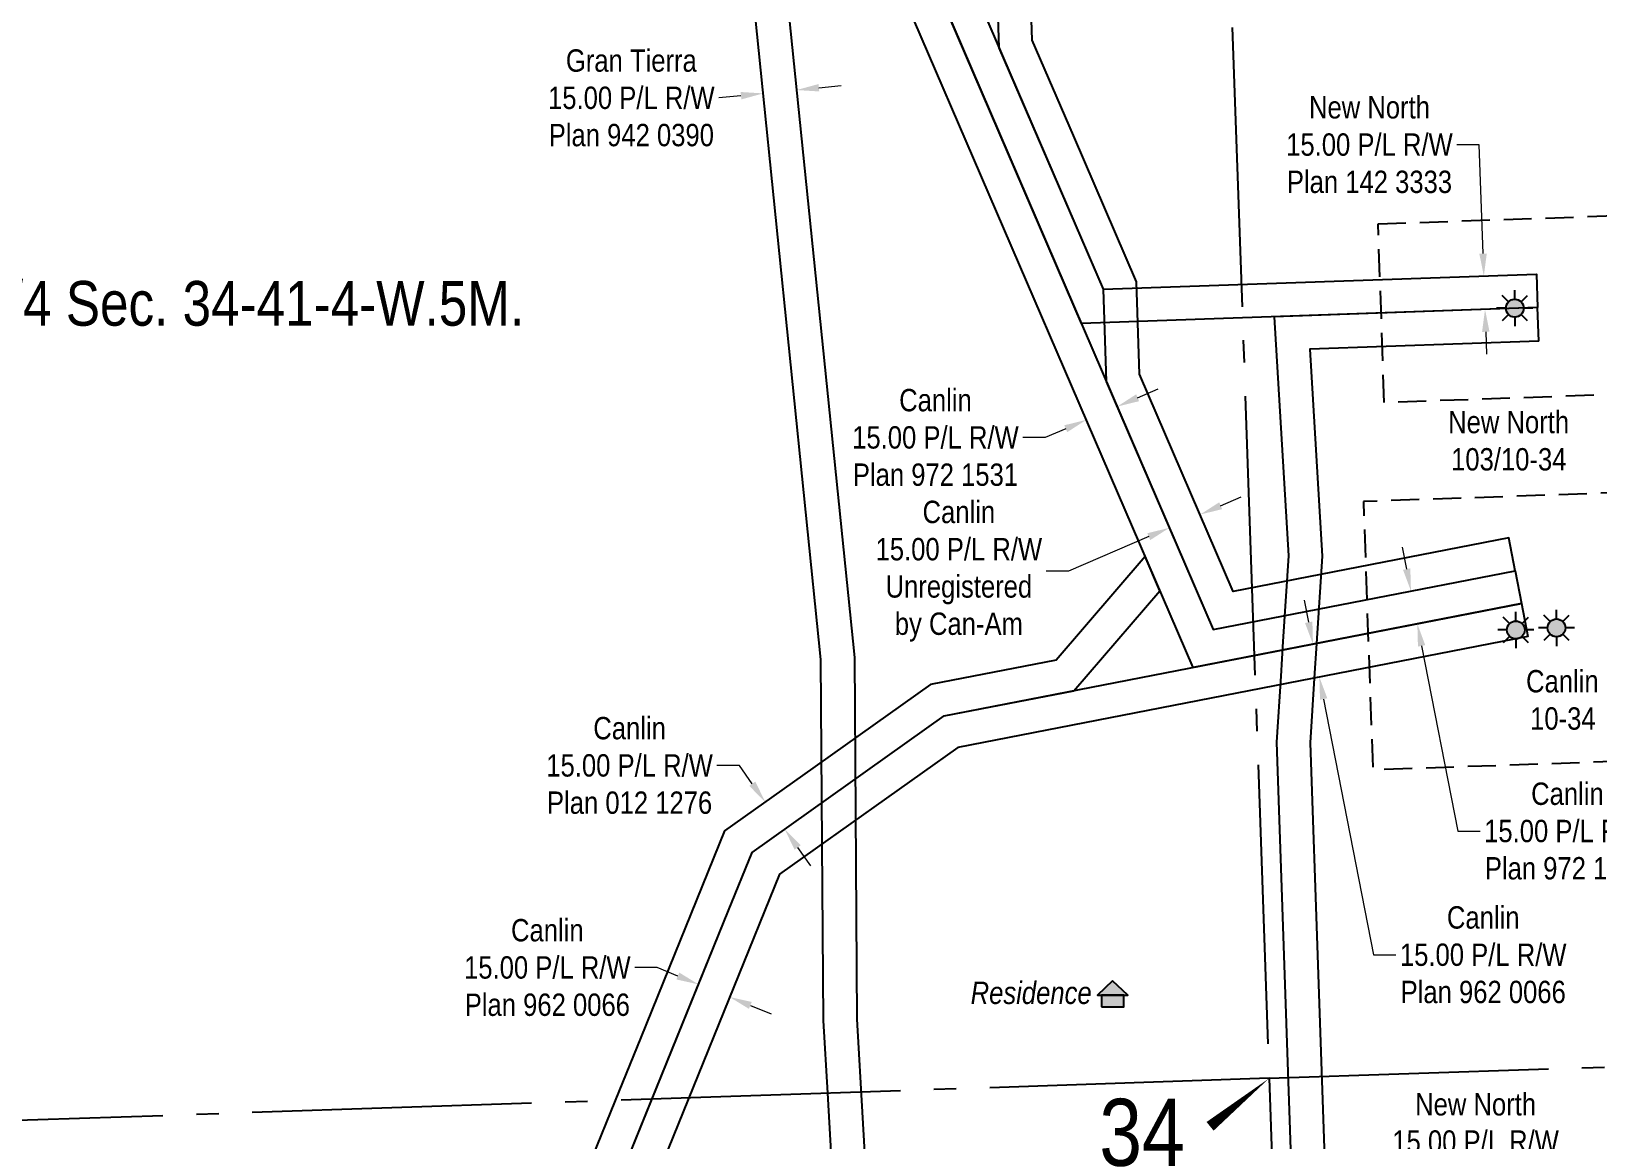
# Model space of a CAD drawing. Extents: x 665644 to 688844, y 5825051 to 5844826.
# Drawn here: x 669291 to 669991, y 5827822 to 5828318 of the extents above; entities that cross this region are included whole.
import ezdxf
from ezdxf.enums import TextEntityAlignment as Align

# ---------------------------------------------------------------- set-up
doc = ezdxf.new("R2010")
doc.units = 0
doc.header["$LTSCALE"] = 5
doc.header["$PDSIZE"] = 0.5
doc.linetypes.add('foc-ACCESSROAD', pattern=[3.75, 2.5, -1.25])
doc.linetypes.add('foc-QUARTERLINE', pattern=[33, 25, -3, 2, -3])
doc.layers.get('Defpoints').update_dxf_attribs({"color": 9})
for name, color, linetype in [('10', 1, 'Continuous'), ('9', 3, 'Continuous'), ('AS-RESIDENCE', 14, 'Continuous'), ('C-SYMBOL', 7, 'Continuous'), ('C-WS-S', 13, 'Continuous'), ('F-RW', 190, 'Continuous'), ('F-WS', 190, 'foc-ACCESSROAD'), ('F-WS-S', 190, 'Continuous'), ('L-QSEC', 8, 'foc-QUARTERLINE'), ('L-SECLBL', 7, 'Continuous')]:
    doc.layers.add(name, color=color, linetype=linetype)
doc.layers.add('F-RW-T', color=190, linetype='Continuous', lineweight=9)
doc.layers.add('F-WS-T', color=190, linetype='Continuous', lineweight=9)
doc.styles.add('175L', font='ARIALN.TTF', dxfattribs={"height": 20})
doc.styles.add('80CG', font='ARIALN.TTF', dxfattribs={"height": 10})
doc.styles.add('80L', font='ARIALN.TTF', dxfattribs={"height": 10})
doc.styles.add('SIMPLEX', font='ARIALN.TTF')
doc.dimstyles.new('Compass 5 000', dxfattribs={"dimscale": 5, "dimtxt": 9, "dimasz": 2, "dimexe": 0.2, "dimexo": 0.0625, "dimgap": 0.5, "dimtad": 0, "dimtih": 1, "dimtoh": 1, "dimzin": 0, "dimdsep": 46, "dimtxsty": '80CG', "dimcen": 0.1, "dimse1": 1, "dimse2": 1, "dimclrd": 256, "dimclrt": 256, "dimaunit": 1, "dimadec": 4, "dimazin": 0, "dimtfac": 0.06, "dimtofl": 0, "dimtmove": 0, "dimatfit": 1, "dimfxl": 0.2, "dimtolj": 1, "dimtzin": 0, "dimlwd": -1, "dimarcsym": 0})

# ---------------------------------------------------------------- blocks, each defined once
blk = doc.blocks.new('L-SECLBL')
at = {"layer": '9', "color": 7}
for p, q in [((-5.08, -27.83), (-12.29, -27.83)), ((20.7, -27.83), (13.5, -27.83))]:
    blk.add_line(p, q, dxfattribs=at)
at = {"layer": '10', "color": 2, "style": 'SIMPLEX'}
blk.add_attdef('SEC', text='', height=30, dxfattribs=at).set_placement((0, 0), align=Align.MIDDLE)
at = {"layer": '10', "color": 5, "style": '80L'}
blk.add_attdef('TWP', text='', height=9.5, dxfattribs=at).set_placement((-14.43, -27.37), align=Align.MIDDLE_RIGHT)
blk.add_attdef('RGE', text='', height=9.5, dxfattribs=at).set_placement((3.62, -27.37), align=Align.MIDDLE_CENTER)
blk.add_attdef('MER', text='', height=9.5, dxfattribs=at).set_placement((23.17, -27.37), align=Align.MIDDLE_LEFT)
blk = doc.blocks.new('*D2297')
at = {"layer": 'Defpoints', "color": 0, "transparency": 16777216}
for p in [(669615.38, 5827970.37), (669618.96, 5827972.91), (669624.07, 5827958.14)]:
    blk.add_point(p, dxfattribs=at)
at = {"layer": 'F-RW-T', "transparency": 16777216}
for p, q in [((669607.37, 5827989.21), (669597.37, 5827989.21)), ((669613.17, 5827981.06), (669607.37, 5827989.21)), ((669633.45, 5827952.54), (669639.24, 5827944.39))]:
    blk.add_line(p, q, dxfattribs=at)
for points in [[(669614.53, 5827982.03), (669611.81, 5827980.1), (669618.96, 5827972.91)], [(669634.81, 5827953.51), (669632.09, 5827951.57), (669627.65, 5827960.69)]]:
    blk.add_solid(points, dxfattribs=at)
at = {"layer": 'F-RW-T', "transparency": 16777216, "insert": (669558.29, 5827989.21), "char_height": 10, "attachment_point": 5, "style": '80CG'}
blk.add_mtext('\\A1;Canlin\\P15.00 P/L R/W\\PPlan 012 1276', dxfattribs=at)
blk = doc.blocks.new('*D2305')
at = {"layer": 'Defpoints', "color": 0, "transparency": 16777216}
for p in [(669773.3, 5828156.78), (669759.52, 5828150.85), (669762.53, 5828143.86)]:
    blk.add_point(p, dxfattribs=at)
at = {"layer": 'F-RW-T', "transparency": 16777216}
for p, q in [((669785.49, 5828153.75), (669794.68, 5828157.7)), ((669753.35, 5828139.9), (669744.16, 5828135.95)), ((669744.16, 5828135.95), (669734.16, 5828135.95))]:
    blk.add_line(p, q, dxfattribs=at)
for points in [[(669784.83, 5828155.28), (669786.15, 5828152.22), (669776.31, 5828149.79)], [(669752.69, 5828141.44), (669754.01, 5828138.37), (669762.53, 5828143.86)]]:
    blk.add_solid(points, dxfattribs=at)
at = {"layer": 'F-RW-T', "transparency": 16777216, "insert": (669695.08, 5828135.95), "char_height": 10, "attachment_point": 5, "style": '80CG'}
blk.add_mtext('\\A1;Canlin\\P15.00 P/L R/W\\PPlan 972 1531', dxfattribs=at)
blk = doc.blocks.new('*D2321')
at = {"layer": 'Defpoints', "color": 0, "transparency": 16777216}
for p in [(669867.3, 5828044.16), (669866.77, 5828028.79), (669870.17, 5828029.45)]:
    blk.add_point(p, dxfattribs=at)
at = {"layer": 'F-RW-T', "transparency": 16777216}
for p, q in [((669862, 5828053.32), (669860.09, 5828063.13)), ((669868.68, 5828018.97), (669890.95, 5827904.52)), ((669890.95, 5827904.52), (669900.95, 5827904.52))]:
    blk.add_line(p, q, dxfattribs=at)
for points in [[(669863.64, 5828053.64), (669860.36, 5828053), (669863.91, 5828043.5)], [(669870.32, 5828019.29), (669867.05, 5828018.65), (669866.77, 5828028.79)]]:
    blk.add_solid(points, dxfattribs=at)
at = {"layer": 'F-RW-T', "transparency": 16777216, "insert": (669940.04, 5827904.52), "char_height": 10, "attachment_point": 5, "style": '80CG'}
blk.add_mtext('\\A1;Canlin\\P15.00 P/L R/W\\PPlan 962 0066', dxfattribs=at)
blk = doc.blocks.new('*D2322')
at = {"layer": 'Defpoints', "color": 0, "transparency": 16777216}
for p in [(669901.98, 5828066.17), (669904.84, 5828051.46), (669910.58, 5828052.58)]:
    blk.add_point(p, dxfattribs=at)
at = {"layer": 'F-RW-T', "transparency": 16777216}
for p, q in [((669905.81, 5828077.1), (669903.9, 5828086.91)), ((669912.49, 5828042.76), (669928.62, 5827959.86)), ((669928.62, 5827959.86), (669938.62, 5827959.86))]:
    blk.add_line(p, q, dxfattribs=at)
for points in [[(669907.44, 5828077.42), (669904.17, 5828076.78), (669907.72, 5828067.28)], [(669914.12, 5828043.08), (669910.85, 5828042.45), (669910.58, 5828052.58)]]:
    blk.add_solid(points, dxfattribs=at)
at = {"layer": 'F-RW-T', "transparency": 16777216, "insert": (669977.7, 5827959.86), "char_height": 10, "attachment_point": 5, "style": '80CG'}
blk.add_mtext('\\A1;Canlin\\P15.00 P/L R/W\\PPlan 972 1531', dxfattribs=at)
blk = doc.blocks.new('*D2323')
at = {"layer": 'Defpoints', "color": 0, "transparency": 16777216}
for p in [(669592.29, 5827899.1), (669606.19, 5827893.47), (669589.13, 5827891.3)]:
    blk.add_point(p, dxfattribs=at)
at = {"layer": 'F-RW-T', "transparency": 16777216}
for p, q in [((669570.59, 5827898.81), (669560.59, 5827898.81)), ((669579.86, 5827895.05), (669570.59, 5827898.81)), ((669612.29, 5827881.9), (669621.56, 5827878.15))]:
    blk.add_line(p, q, dxfattribs=at)
for points in [[(669580.49, 5827896.6), (669579.23, 5827893.51), (669589.13, 5827891.3)], [(669612.92, 5827883.45), (669611.66, 5827880.36), (669603.02, 5827885.66)]]:
    blk.add_solid(points, dxfattribs=at)
at = {"layer": 'F-RW-T', "transparency": 16777216, "insert": (669521.51, 5827898.81), "char_height": 10, "attachment_point": 5, "style": '80CG'}
blk.add_mtext('\\A1;Canlin\\P15.00 P/L R/W\\PPlan 962 0066', dxfattribs=at)
blk = doc.blocks.new('*D2328')
at = {"layer": 'Defpoints', "color": 0, "transparency": 16777216}
for p in [(669618.05, 5828289.91), (669619.01, 5828280.54), (669633.94, 5828282.06)]:
    blk.add_point(p, dxfattribs=at)
at = {"layer": 'F-RW-T', "transparency": 16777216}
for p, q in [((669642.93, 5828292.45), (669652.88, 5828293.46)), ((669608.1, 5828288.89), (669598.16, 5828287.88))]:
    blk.add_line(p, q, dxfattribs=at)
for points in [[(669642.76, 5828294.1), (669643.1, 5828290.79), (669632.98, 5828291.43)], [(669607.94, 5828290.55), (669608.27, 5828287.24), (669618.05, 5828289.91)]]:
    blk.add_solid(points, dxfattribs=at)
at = {"layer": 'F-RW-T', "transparency": 16777216, "insert": (669559.07, 5828287.88), "char_height": 10, "attachment_point": 5, "style": '80CG'}
blk.add_mtext('\\A1;Gran Tierra\\P15.00 P/L R/W\\PPlan 942 0390', dxfattribs=at)
blk = doc.blocks.new('*D2332')
at = {"layer": 'Defpoints', "color": 0, "transparency": 16777216}
for p in [(669940.32, 5828208.25), (669900.24, 5828206.85), (669900.77, 5828191.86)]:
    blk.add_point(p, dxfattribs=at)
at = {"layer": 'F-RW-T', "transparency": 16777216}
for p, q in [((669938.26, 5828266.96), (669928.26, 5828266.96)), ((669939.97, 5828218.25), (669938.26, 5828266.96)), ((669941.19, 5828183.27), (669941.54, 5828173.28))]:
    blk.add_line(p, q, dxfattribs=at)
for points in [[(669941.63, 5828218.3), (669938.3, 5828218.19), (669940.32, 5828208.25)], [(669942.86, 5828183.33), (669939.53, 5828183.21), (669940.84, 5828193.26)]]:
    blk.add_solid(points, dxfattribs=at)
at = {"layer": 'F-RW-T', "transparency": 16777216, "insert": (669889.17, 5828266.96), "char_height": 10, "attachment_point": 5, "style": '80CG'}
blk.add_mtext('\\A1;New North\\P15.00 P/L R/W\\PPlan 142 3333', dxfattribs=at)
blk = doc.blocks.new('*D2344')
at = {"layer": 'Defpoints', "color": 0, "transparency": 16777216}
for p in [(669807.63, 5828114.98), (669793.85, 5828109.05), (669799.66, 5828095.56)]:
    blk.add_point(p, dxfattribs=at)
at = {"layer": 'F-RW-T', "transparency": 16777216}
for p, q in [((669822.62, 5828105.45), (669831.8, 5828109.4)), ((669790.47, 5828091.61), (669754.63, 5828076.17)), ((669754.63, 5828076.17), (669744.63, 5828076.17))]:
    blk.add_line(p, q, dxfattribs=at)
for points in [[(669821.96, 5828106.98), (669823.28, 5828103.92), (669813.43, 5828101.5)], [(669789.81, 5828093.14), (669791.13, 5828090.08), (669799.66, 5828095.56)]]:
    blk.add_solid(points, dxfattribs=at)
at = {"layer": 'F-RW-T', "transparency": 16777216, "insert": (669705.54, 5828076.17), "char_height": 10, "attachment_point": 5, "style": '80CG'}
blk.add_mtext('\\A1;Canlin\\P15.00 P/L R/W\\PUnregistered\\Pby Can-Am', dxfattribs=at)
blk = doc.blocks.new('res_occ')
for points in [[(0.1, 0.89), (-1.26, -0.37), (1.46, -0.37)], [(-0.9, -1.43), (1.1, -1.43), (1.1, -0.37), (-0.9, -0.37)]]:
    blk.add_hatch(color=14).paths.add_polyline_path(points)
at = {"color": 14}
for points in [[(0.1, 0.89), (-1.26, -0.37), (1.46, -0.37)], [(-0.9, -1.43), (1.1, -1.43), (1.1, -0.37), (-0.9, -0.37)]]:
    blk.add_lwpolyline(points, close=True, dxfattribs=at)
blk = doc.blocks.new('*D2371')
at = {"layer": 'Defpoints', "color": 0, "transparency": 16777216}
for p in [(669849.81, 5827935.76), (669864.8, 5827936.28), (669869.13, 5827810.46)]:
    blk.add_point(p, dxfattribs=at)
at = {"layer": 'F-RW-T', "transparency": 16777216}
for p, q in [((669844.14, 5827809.6), (669834.15, 5827809.26)), ((669879.12, 5827810.8), (669889.12, 5827811.15))]:
    blk.add_line(p, q, dxfattribs=at)
for points in [[(669844.08, 5827811.26), (669844.2, 5827807.93), (669854.14, 5827809.94)], [(669879.06, 5827812.47), (669879.18, 5827809.14), (669869.13, 5827810.46)]]:
    blk.add_solid(points, dxfattribs=at)
at = {"layer": 'F-RW-T', "transparency": 16777216, "insert": (669936.63, 5827811.15), "char_height": 10, "attachment_point": 5, "style": '80CG'}
blk.add_mtext('\\A1;New North\\P15.00 P/L R/W\\PUnregistered Plan\\Pby WSP', dxfattribs=at)
blk = doc.blocks.new('GAS')
h = blk.add_hatch(color=255)
h.dxf.hatch_style = 1
edge = h.paths.add_edge_path()
edge.add_arc((0, 0), 0.9, 0, 360)
for p, q in [((0, 0.81), (0, 1.62)), ((-0.81, 0), (-1.62, 0)), ((-0.57, 0.57), (-1.14, 1.14)), ((0.57, 0.57), (1.14, 1.14)), ((1.62, 0), (0.81, 0)), ((-0.57, -0.57), (-1.14, -1.14)), ((0, -0.81), (0, -1.62)), ((1.14, -1.14), (0.57, -0.57))]:
    blk.add_line(p, q)
blk.add_circle((0, 0), 0.8)

msp = doc.modelspace()

# ---------------------------------------------------------------- linework, layer by layer
at = {"layer": 'F-RW', "flags": 128}
for points in [[(669957.193, 5828061.648), (669810.264, 5828033.019), (669634.458, 5828441.282), (669574.573, 5828580.348), (669572.793, 5828635.337), (669587.787, 5828635.861), (669589.479, 5828583.693), (669648.98, 5828445.502), (669819.253, 5828050.05), (669954.34, 5828076.36)], [(669964.318, 5828194.085), (669832.397, 5828189.463), (669760.312, 5828186.937), (669648.98, 5828445.502), (669589.479, 5828583.693), (669589.328, 5828588.338), (669521.178, 5828585.919), (669520.609, 5828600.934), (669603.822, 5828603.86), (669604.396, 5828587.04), (669657.494, 5828463.594), (669712.358, 5828336.187), (669770.03, 5828202.286), (669963.792, 5828209.075)]]:
    msp.add_lwpolyline(points, close=True, dxfattribs=at)
for points in [[(669602.713, 5828636.36), (669604.396, 5828587.04), (669657.494, 5828463.594), (669672.008, 5828467.833), (669722.075, 5828351.527), (669723.491, 5828310.338), (669742.966, 5828265.123), (669770.03, 5828202.286), (669771.476, 5828161.008), (669819.253, 5828050.05), (669954.34, 5828076.36), (669951.472, 5828091.083), (669828.25, 5828067.084), (669786.369, 5828164.351), (669784.922, 5828205.63), (669756.742, 5828271.056), (669738.385, 5828313.677), (669736.969, 5828354.864), (669680.539, 5828485.951), (669666.029, 5828481.713), (669619.291, 5828590.373), (669617.704, 5828636.886)], [(669652.608, 5827742.751), (669646.877, 5827842.627), (669644.983, 5827875.189), (669644.429, 5827954.21), (669643.884, 5828036.72), (669603.526, 5828432.293), (669601.075, 5828456.327), (669520.609, 5828600.934), (669519.534, 5828633.474), (669534.533, 5828633.999), (669535.49, 5828605.073), (669615.695, 5828460.927), (669658.877, 5828037.534), (669659.924, 5827875.69), (669667.57, 5827743.256)], [(669964.842, 5828179.093), (669964.318, 5828194.084), (669846.578, 5828189.959), (669852.95, 5828082.964), (669850.497, 5828044.701), (669849.504, 5828029.222), (669847.609, 5827999.654), (669854.473, 5827800.154), (669856.211, 5827749.626)], [(669964.842, 5828179.093), (669862.465, 5828175.506), (669867.978, 5828082.93), (669865.466, 5828043.741), (669864.474, 5828028.263), (669862.625, 5827999.432), (669869.464, 5827800.669), (669871.203, 5827750.132)], [(669527.178, 5827738.515), (669577.192, 5827861.871), (669602.561, 5827924.426), (669613.061, 5827950.314), (669698.977, 5828011.416), (669756.945, 5828022.707), (669795.466, 5828067.383), (669788.869, 5828082.703), (669748.993, 5828036.43), (669692.922, 5828025.522), (669635.614, 5827984.752), (669600.779, 5827959.983), (669563.294, 5827867.505), (669551.91, 5827839.431), (669510.741, 5827737.96)], [(669527.179, 5827738.515), (669602.561, 5827924.426), (669613.061, 5827950.314), (669698.977, 5828011.416), (669957.193, 5828061.648), (669960.048, 5828046.937), (669705.029, 5827997.313), (669625.294, 5827940.61), (669543.607, 5827739.07)]]:
    msp.add_lwpolyline(points, dxfattribs=at)
at = {"layer": 'F-WS', "flags": 128}
msp.add_lwpolyline([(669892.988, 5828231.534), (670002.921, 5828235.381), (670003.393, 5828221.889), (670005.718, 5828155.43), (669895.786, 5828151.583), (669892.988, 5828231.534)], dxfattribs=at)
msp.add_lwpolyline([(670014.118, 5828082.28), (670013.089, 5828111.732), (669886.457, 5828107.308), (669890.647, 5827987.381), (670035.559, 5827992.444), (670035.207, 5828002.498), (670016.929, 5828001.86)], close=True, dxfattribs=at)
at = {"layer": 'L-QSEC', "flags": 128}
for points in [[(669816.26, 5828649.196), (669844.288, 5827849.281)], [(669844.288, 5827849.281), (670646.886, 5827876.306)], [(669844.288, 5827849.281), (669041.593, 5827822.173)], [(669844.288, 5827849.281), (669847.82, 5827749.343)]]:
    msp.add_lwpolyline(points, dxfattribs=at)
at = {"layer": 'L-SECLBL', "flags": 128}
msp.add_lwpolyline([(669844.288, 5827849.281, 0, 5, 0), (669817.887, 5827827.805, 0, 0, 0)], format="xyseb", dxfattribs=at)

# ---------------------------------------------------------------- block references
at = {"layer": 'AS-RESIDENCE', "xscale": 5.000000000000001, "yscale": 5.000000000000001, "zscale": 5.000000000000001}
msp.add_blockref('res_occ', (669773.808, 5827888.395), dxfattribs=at)
at = {"layer": 'C-WS-S', "xscale": 5.000000000000001, "yscale": 5.000000000000001, "zscale": 5.000000000000001}
msp.add_blockref('GAS', (669972.81, 5828050.791), dxfattribs=at)
at = {"layer": 'F-WS-S', "xscale": 5.000000000000001, "yscale": 5.000000000000001, "zscale": 5.000000000000001}
for p in [(669954.151, 5828193.828), (669954.631, 5828049.857)]:
    msp.add_blockref('GAS', p, dxfattribs=at)
at = {"layer": 'L-SECLBL'}
msp.add_blockref('L-SECLBL', (669787.454, 5827825.129), dxfattribs=at).add_auto_attribs({'SEC': '34', 'TWP': '41', 'RGE': '4', 'MER': '5'})

# ---------------------------------------------------------------- texts
at = {"layer": 'AS-RESIDENCE', "insert": (669710.818, 5827892.542), "char_height": 10, "attachment_point": 1, "style": '175L'}
msp.add_mtext_dynamic_manual_height_columns('{\\fArial Narrow|b0|i1|c0|p34;Residence}', width=53.94038, gutter_width=50, heights=[0], dxfattribs=at)
at = {"layer": 'C-SYMBOL', "color": 3, "style": '175L'}
msp.add_text('N.W.1/4 Sec. 34-41-4-W.5M.', height=20, dxfattribs=at).set_placement((669364.106, 5828179.994), align=Align.BOTTOM_CENTER)
at = {"layer": 'F-WS-T', "char_height": 10, "attachment_point": 1, "style": '175L'}
for s, insert in [('\\pi2.8633;New North\\P\\pi4.19;103/10-34', (669921.487, 5828147.895)), ('\\pi13.532;Canlin\\P\\pi15.339;10-34', (669945.674, 5828031.94))]:
    msp.add_mtext_dynamic_manual_height_columns(s, width=58.18222, gutter_width=100, heights=[0], dxfattribs=dict(at, insert=insert))

# ---------------------------------------------------------------- dimensions: what is measured, and where the dimension line sits
at = {"layer": 'F-RW-T', "color": 3}
for p1, p2, distance, text, picture, middle in [((669633.937, 5828282.063), (669619.008, 5828280.54), -9.417, 'Gran Tierra\\P15.00 P/L R/W\\PPlan 942 0390', '*D2328', (669559.07, 5828287.879)), ((669773.295, 5828156.784), (669759.522, 5828150.853), 7.614, 'Canlin\\P15.00 P/L R/W\\PPlan 972 1531', '*D2305', (669695.078, 5828135.95)), ((669624.072, 5827958.142), (669615.381, 5827970.366), -4.396, 'Canlin\\P15.00 P/L R/W\\PPlan 012 1276', '*D2297', (669558.288, 5827989.213)), ((669606.187, 5827893.47), (669592.293, 5827899.103), 8.425, 'Canlin\\P15.00 P/L R/W\\PPlan 962 0066', '*D2323', (669521.507, 5827898.811))]:
    dim = msp.add_aligned_dim(p1=p1, p2=p2, distance=distance, text=text, dimstyle='Compass 5 000', dxfattribs=at)
    dim.commit()
    dim.dimension.update_dxf_attribs({"geometry": picture, "text_midpoint": middle})
for base, p1, p2, angle, text, picture, middle in [((669940.317, 5828208.252), (669900.77, 5828191.859), (669900.244, 5828206.848), 92.00702, 'New North\\P15.00 P/L R/W\\PPlan 142 3333', '*D2332', (669889.174, 5828266.955)), ((669799.656, 5828095.563), (669807.626, 5828114.981), (669793.849, 5828109.049), 203.295814, 'Canlin\\P15.00 P/L R/W\\PUnregistered\\Pby Can-Am', '*D2344', (669705.54, 5828076.174)), ((669910.578, 5828052.58), (669901.985, 5828066.167), (669904.845, 5828051.464), 281.00853, 'Canlin\\P15.00 P/L R/W\\PPlan 972 1531', '*D2322', (669977.701, 5827959.86)), ((669866.773, 5828028.787), (669867.304, 5828044.162), (669870.168, 5828029.447), 281.011545, 'Canlin\\P15.00 P/L R/W\\PPlan 962 0066', '*D2321', (669940.041, 5827904.517))]:
    dim = msp.add_linear_dim(base=base, p1=p1, p2=p2, angle=angle, text=text, dimstyle='Compass 5 000', dxfattribs=at)
    dim.commit()
    dim.dimension.update_dxf_attribs({"geometry": picture, "text_midpoint": middle, "dimtype": 161})
at = {"layer": 'F-RW-T'}
dim = msp.add_linear_dim(base=(669869.127, 5827810.459), p1=(669849.807, 5827935.76), p2=(669864.798, 5827936.276), angle=1.970599, text='New North\\P15.00 P/L R/W\\PUnregistered Plan\\Pby WSP', dimstyle='Compass 5 000', dxfattribs=at)
dim.commit()
dim.dimension.update_dxf_attribs({"geometry": '*D2371', "text_midpoint": (669936.627, 5827811.147), "dimtype": 161})

doc.saveas('drawing.dxf')
